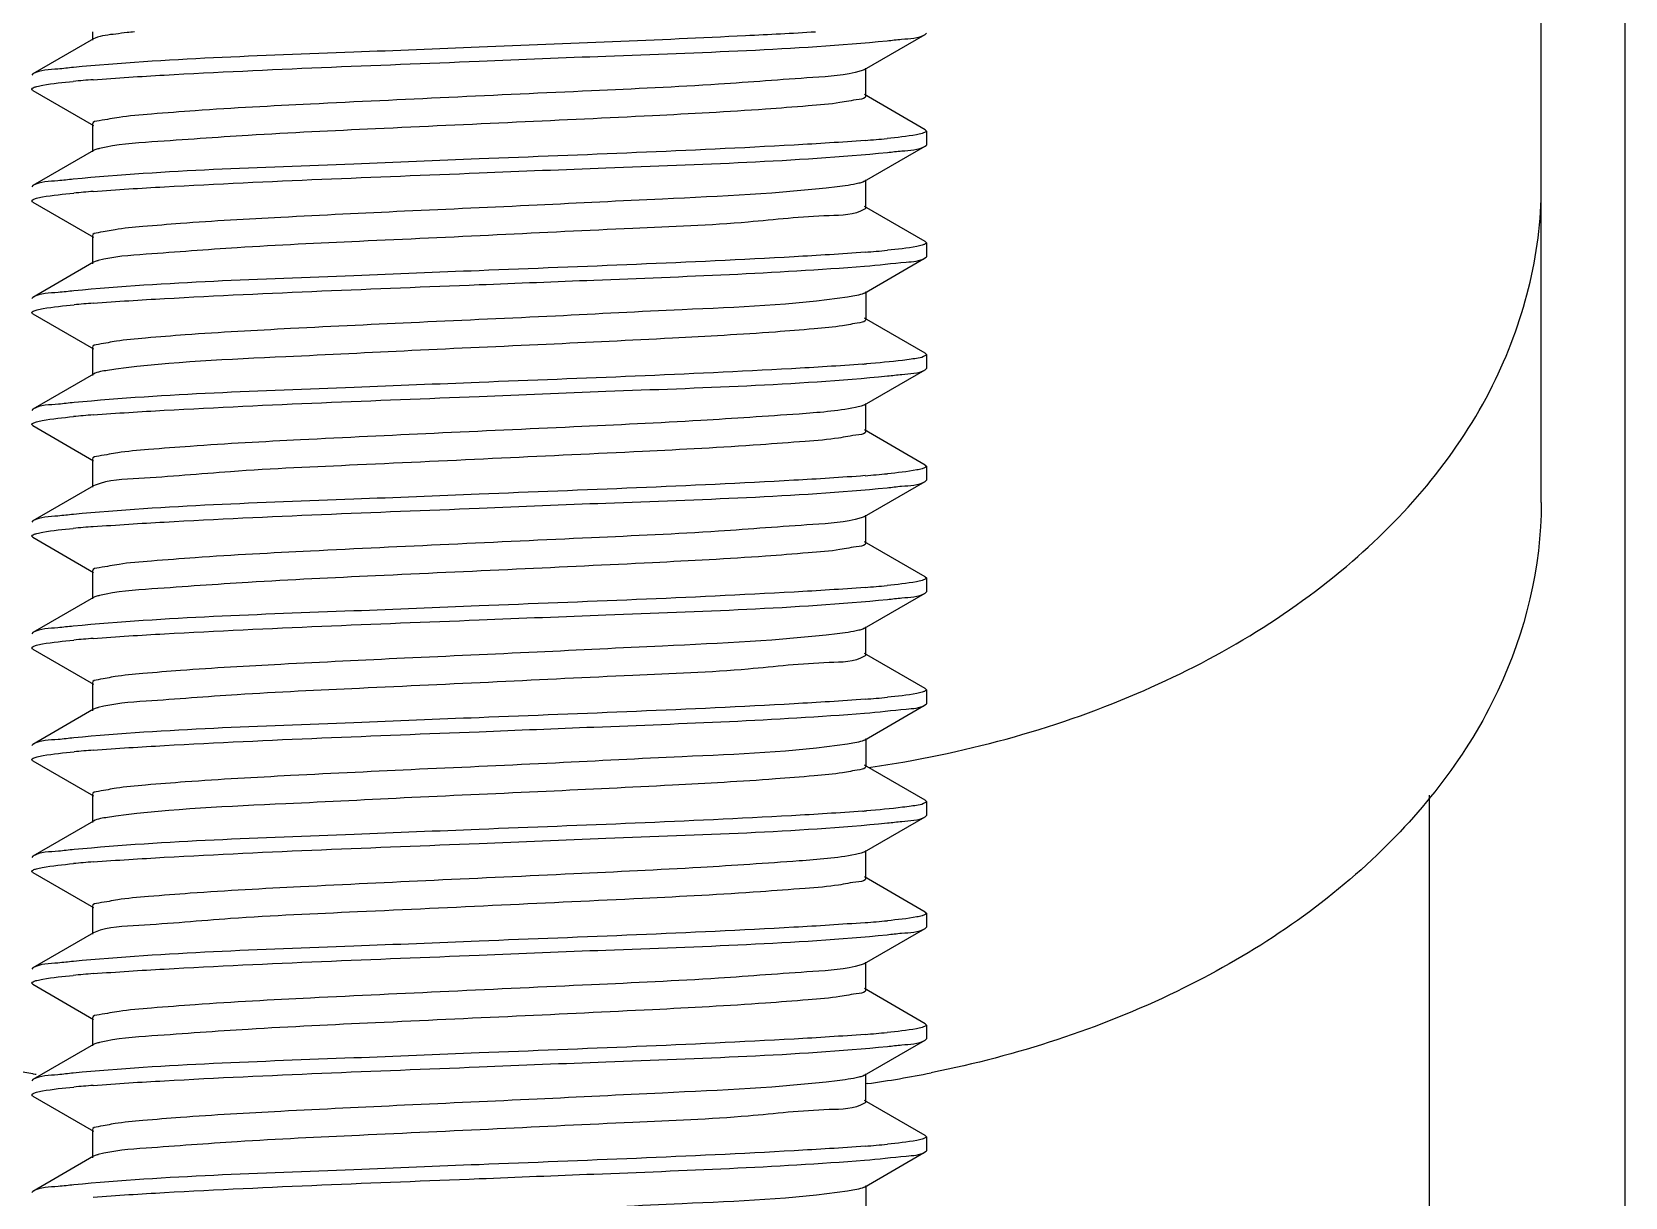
# Model space of a CAD drawing. Extents: x 4995099 to 5303443, y 4627657 to 4889583.
# Drawn here: x 5050734.9 to 5051051.9, y 4777368.8 to 4777600.7 of the extents above; entities that cross this region are included whole.
import ezdxf

# ---------------------------------------------------------------- set-up
doc = ezdxf.new("R2010")
doc.units = 0
doc.header["$LTSCALE"] = 1000
doc.header["$MEASUREMENT"] = 0
doc.layers.get('0').update_dxf_attribs({"color": 4, "linetype": 'CONTINUOUS'})

msp = doc.modelspace()

# ---------------------------------------------------------------- linework, layer by layer
at = {"linetype": 'Continuous'}
for p, q in [((5051035.23, 4777569.94), (5051035.23, 4777998.61)), ((5051051.91, 4773846.12), (5051051.91, 4777613.2)), ((5050746.98, 4777600.73), (5050746.98, 4777599.07)), ((5050900.6, 4777593.22), (5050912.68, 4777600.21)), ((5050912.68, 4777600.21), (5050912.89, 4777600.46)), ((5050747.22, 4777599.35), (5050735.15, 4777592.36)), ((5050747.5, 4777599.48), (5050747.22, 4777599.35)), ((5050735.15, 4777592.36), (5050734.94, 4777592.11)), ((5050900.85, 4777587.94), (5050900.85, 4777593.51)), ((5050735.15, 4777589.09), (5050734.94, 4777589.34)), ((5050735.15, 4777589.09), (5050747.22, 4777582.1)), ((5050912.68, 4777581.24), (5050900.6, 4777588.23)), ((5050746.98, 4777582.38), (5050746.98, 4777576.82)), ((5050912.68, 4777581.24), (5050912.89, 4777580.99)), ((5050900.6, 4777570.98), (5050912.68, 4777577.97)), ((5050912.68, 4777577.97), (5050912.89, 4777578.21)), ((5050912.89, 4777580.99), (5050912.89, 4777578.21)), ((5050747.22, 4777577.1), (5050735.15, 4777570.12)), ((5050735.15, 4777570.12), (5050734.94, 4777569.87)), ((5050900.6, 4777570.98), (5050900.26, 4777570.83)), ((5050900.85, 4777565.7), (5050900.85, 4777571.26)), ((5051035.23, 4777507.03), (5051035.23, 4777569.94)), ((5050735.15, 4777566.85), (5050734.94, 4777567.09)), ((5050735.15, 4777566.85), (5050747.22, 4777559.86)), ((5050912.68, 4777558.99), (5050900.6, 4777565.98)), ((5050746.98, 4777560.14), (5050746.98, 4777554.58)), ((5050912.68, 4777558.99), (5050912.89, 4777558.75)), ((5050900.6, 4777548.74), (5050912.68, 4777555.73)), ((5050912.68, 4777555.73), (5050912.89, 4777555.97)), ((5050912.89, 4777558.75), (5050912.89, 4777555.97)), ((5050747.22, 4777554.86), (5050735.15, 4777547.87)), ((5050735.15, 4777547.87), (5050734.94, 4777547.63)), ((5050900.85, 4777549.02), (5050900.85, 4777543.46)), ((5050735.15, 4777544.6), (5050734.94, 4777544.85)), ((5050735.15, 4777544.6), (5050747.22, 4777537.61)), ((5050912.68, 4777536.75), (5050900.6, 4777543.74)), ((5050746.98, 4777537.9), (5050746.98, 4777532.34)), ((5050912.68, 4777536.75), (5050912.89, 4777536.51)), ((5050912.68, 4777533.48), (5050912.89, 4777533.73)), ((5050912.89, 4777536.51), (5050912.89, 4777533.73)), ((5050747.22, 4777532.62), (5050735.15, 4777525.63)), ((5050900.6, 4777526.49), (5050912.68, 4777533.48)), ((5050735.15, 4777525.63), (5050734.94, 4777525.39)), ((5050900.85, 4777521.21), (5050900.85, 4777526.77)), ((5050735.15, 4777522.36), (5050734.94, 4777522.6)), ((5050735.15, 4777522.36), (5050747.22, 4777515.37)), ((5050912.68, 4777514.51), (5050900.6, 4777521.49)), ((5050746.98, 4777515.65), (5050746.98, 4777510.09)), ((5050912.68, 4777514.51), (5050912.89, 4777514.26)), ((5050912.68, 4777511.24), (5050912.89, 4777511.48)), ((5050912.89, 4777514.26), (5050912.89, 4777511.48)), ((5050747.22, 4777510.37), (5050735.15, 4777503.38)), ((5050747.5, 4777510.5), (5050747.22, 4777510.37)), ((5050900.6, 4777504.25), (5050912.68, 4777511.24)), ((5050735.15, 4777503.38), (5050734.94, 4777503.14)), ((5050900.85, 4777498.97), (5050900.85, 4777504.53)), ((5050735.15, 4777500.12), (5050734.94, 4777500.36)), ((5050735.15, 4777500.12), (5050747.22, 4777493.13)), ((5050912.68, 4777492.26), (5050900.6, 4777499.25)), ((5050746.98, 4777493.41), (5050746.98, 4777487.85)), ((5050912.68, 4777492.26), (5050912.89, 4777492.02)), ((5050912.68, 4777488.99), (5050912.89, 4777489.24)), ((5050912.89, 4777492.02), (5050912.89, 4777489.24)), ((5050747.22, 4777488.13), (5050735.15, 4777481.14)), ((5050900.6, 4777482.01), (5050912.68, 4777488.99)), ((5050735.15, 4777481.14), (5050734.94, 4777480.9)), ((5050900.6, 4777482.01), (5050900.26, 4777481.85)), ((5050900.85, 4777476.73), (5050900.85, 4777482.29)), ((5050735.15, 4777477.87), (5050734.94, 4777478.12)), ((5050735.15, 4777477.87), (5050747.22, 4777470.88)), ((5050912.68, 4777470.02), (5050900.6, 4777477.01)), ((5050746.98, 4777471.17), (5050746.98, 4777465.6)), ((5050912.68, 4777470.02), (5050912.89, 4777469.77)), ((5050912.68, 4777466.75), (5050912.89, 4777466.99)), ((5050912.89, 4777469.77), (5050912.89, 4777466.99)), ((5050747.22, 4777465.89), (5050735.15, 4777458.9)), ((5050900.6, 4777459.76), (5050912.68, 4777466.75)), ((5050735.15, 4777458.9), (5050734.94, 4777458.65)), ((5050900.85, 4777460.04), (5050900.85, 4777454.48)), ((5050735.15, 4777455.63), (5050734.94, 4777455.87)), ((5050735.15, 4777455.63), (5050747.22, 4777448.64)), ((5050912.68, 4777447.77), (5050900.6, 4777454.76)), ((5050901.56, 4777454.33), (5050901.84, 4777454.37)), ((5050746.98, 4777448.92), (5050746.98, 4777443.36)), ((5051012.98, 4774575.07), (5051012.98, 4777448.79)), ((5050912.68, 4777447.77), (5050912.89, 4777447.53)), ((5050912.89, 4777447.53), (5050912.89, 4777444.75)), ((5050747.22, 4777443.64), (5050735.15, 4777436.65)), ((5050900.6, 4777437.52), (5050912.68, 4777444.51)), ((5050912.68, 4777444.51), (5050912.89, 4777444.75)), ((5050735.15, 4777436.65), (5050734.94, 4777436.41)), ((5050900.85, 4777432.24), (5050900.85, 4777437.8)), ((5050735.15, 4777433.39), (5050734.94, 4777433.63)), ((5050735.15, 4777433.39), (5050747.22, 4777426.4)), ((5050912.68, 4777425.53), (5050900.6, 4777432.52)), ((5050746.98, 4777426.68), (5050746.98, 4777421.12)), ((5050912.68, 4777425.53), (5050912.89, 4777425.29)), ((5050912.89, 4777425.29), (5050912.89, 4777422.51)), ((5050747.22, 4777421.4), (5050735.15, 4777414.41)), ((5050747.5, 4777421.53), (5050747.22, 4777421.4)), ((5050900.6, 4777415.27), (5050912.68, 4777422.26)), ((5050912.68, 4777422.26), (5050912.89, 4777422.51)), ((5050735.15, 4777414.41), (5050734.94, 4777414.16)), ((5050900.85, 4777409.99), (5050900.85, 4777415.56)), ((5050735.15, 4777411.14), (5050734.94, 4777411.39)), ((5050735.15, 4777411.14), (5050747.22, 4777404.15)), ((5050912.68, 4777403.29), (5050900.6, 4777410.28)), ((5050746.98, 4777404.43), (5050746.98, 4777398.87)), ((5050912.68, 4777403.29), (5050912.89, 4777403.04)), ((5050912.89, 4777403.04), (5050912.89, 4777400.26)), ((5050747.22, 4777399.15), (5050735.15, 4777392.17)), ((5050900.6, 4777393.03), (5050912.68, 4777400.02)), ((5050912.68, 4777400.02), (5050912.89, 4777400.26)), ((5050735.15, 4777392.17), (5050734.94, 4777391.92)), ((5050735.27, 4777393.27), (5050735.11, 4777393.3)), ((5050735.56, 4777393.21), (5050735.27, 4777393.27)), ((5050735.81, 4777393.16), (5050735.56, 4777393.21)), ((5050900.6, 4777393.03), (5050900.26, 4777392.88)), ((5050900.85, 4777387.75), (5050900.85, 4777393.31)), ((5050901.21, 4777391.37), (5050900.92, 4777391.32)), ((5050914.08, 4777393.57), (5050913.84, 4777393.52)), ((5050735.15, 4777388.9), (5050734.94, 4777389.14)), ((5050735.15, 4777388.9), (5050747.22, 4777381.91)), ((5050912.68, 4777381.04), (5050900.6, 4777388.03)), ((5050746.98, 4777382.19), (5050746.98, 4777376.63)), ((5050912.68, 4777381.04), (5050912.89, 4777380.8)), ((5050912.89, 4777380.8), (5050912.89, 4777378.02)), ((5050747.22, 4777376.91), (5050735.15, 4777369.92)), ((5050900.6, 4777370.79), (5050912.68, 4777377.78)), ((5050912.68, 4777377.78), (5050912.89, 4777378.02)), ((5050735.15, 4777369.92), (5050734.94, 4777369.68)), ((5050900.85, 4777371.07), (5050900.85, 4777365.51))]:
    msp.add_line(p, q, dxfattribs=at)
for centre, radius, start, end in [((5050770.78, 4777448.23), 153.28, 95.7768, 96.3311), ((5050766.62, 4777341.17), 250.8, 94.4561, 95.3622), ((5050882.05, 4777819.12), 240.72, 274.4467, 275.4882), ((5050766.83, 4777316.34), 253.39, 94.457, 95.331), ((5050882.18, 4777795.34), 239.18, 274.444, 275.509), ((5050750.32, 4777546.99), 8.49, 105.0931, 106.1411), ((5050766.95, 4777292.67), 254.82, 94.4581, 95.3147), ((5050873.99, 4777873.8), 340.22, 274.4234, 274.5497), ((5050766.65, 4777274.02), 251.22, 94.457, 95.3557), ((5050882.16, 4777751.14), 239.47, 274.4414, 275.5078), ((5050766.62, 4777252.19), 250.8, 94.4561, 95.3622), ((5050882.05, 4777730.14), 240.72, 274.4467, 275.4882), ((5050766.83, 4777227.37), 253.39, 94.457, 95.331), ((5050882.18, 4777706.36), 239.18, 274.444, 275.509), ((5050750.32, 4777458.02), 8.49, 105.0931, 106.1411), ((5050766.95, 4777203.7), 254.82, 94.4581, 95.3147), ((5050873.99, 4777784.83), 340.22, 274.4234, 274.5497), ((5050766.65, 4777185.04), 251.22, 94.457, 95.3557), ((5050882.16, 4777662.17), 239.47, 274.4414, 275.5078), ((5050766.62, 4777163.22), 250.8, 94.4561, 95.3622), ((5050882.05, 4777641.17), 240.72, 274.4467, 275.4882), ((5050766.83, 4777138.39), 253.39, 94.457, 95.331), ((5050869.46, 4777615.39), 226.26, 278.0661, 281.3111), ((5050882.18, 4777617.39), 239.18, 274.444, 275.509), ((5050750.32, 4777369.04), 8.49, 105.0931, 106.1411)]:
    msp.add_arc(centre, radius, start, end, dxfattribs=at)
for points, knots in [([(5050753.87, 4777600.58), (5050753.12, 4777600.49), (5050750.99, 4777600.21), (5050748.8, 4777599.99), (5050747.5, 4777599.48)], [0, 0, 0, 0, 0.350941, 1, 1, 1, 1]), ([(5050890.83, 4777600.69), (5050886.2, 4777600.41), (5050863.9, 4777599.24), (5050841.59, 4777598.38), (5050823.91, 4777597.68)], [0, 0, 0, 0, 0.207728, 1, 1, 1, 1]), ([(5050905.08, 4777598.96), (5050906.04, 4777599.06), (5050908.55, 4777599.41), (5050911.29, 4777599.41), (5050912.67, 4777600.21)], [0, 0, 0, 0, 0.378132, 1, 1, 1, 1]), ([(5050823.91, 4777597.68), (5050815.6, 4777597.35), (5050788.69, 4777596.2), (5050761.74, 4777595.41), (5050743.2, 4777593.65)], [0, 0, 0, 0, 0.308852, 1, 1, 1, 1]), ([(5050823.91, 4777594.9), (5050832.31, 4777595.23), (5050859.37, 4777596.39), (5050886.48, 4777597.16), (5050905.08, 4777598.96)], [0, 0, 0, 0, 0.310323, 1, 1, 1, 1]), ([(5050747.13, 4777591.21), (5050751.84, 4777591.58), (5050777.42, 4777593.13), (5050803.03, 4777594.06), (5050823.91, 4777594.9)], [0, 0, 0, 0, 0.18453, 1, 1, 1, 1]), ([(5050743.2, 4777593.65), (5050742.17, 4777593.56), (5050739.52, 4777593.18), (5050736.61, 4777593.21), (5050735.15, 4777592.36)], [0, 0, 0, 0, 0.37931, 1, 1, 1, 1]), ([(5050735.94, 4777589.87), (5050736.33, 4777589.97), (5050738.72, 4777590.45), (5050741.15, 4777590.68), (5050743.18, 4777590.87)], [0, 0, 0, 0, 0.163145, 1, 1, 1, 1]), ([(5050899.91, 4777592.95), (5050896.81, 4777592.04), (5050887.23, 4777591.47), (5050869.42, 4777590.04), (5050845.24, 4777588.95), (5050818.16, 4777587.68), (5050791.93, 4777586.45), (5050772.05, 4777585.41), (5050759.59, 4777584.43), (5050752.8, 4777583.9), (5050749.6, 4777583.18), (5050746.98, 4777582.88), (5050746.98, 4777582.38)], [0, 0, 0, 0, 0.063162, 0.185571, 0.350627, 0.535705, 0.715395, 0.865028, 0.921933, 0.964141, 0.990304, 1, 1, 1, 1]), ([(5050900.6, 4777593.22), (5050900.51, 4777593.17), (5050900.28, 4777593.07), (5050900.04, 4777592.99), (5050899.91, 4777592.95)], [0, 0, 0, 0, 0.429478, 1, 1, 1, 1]), ([(5050734.94, 4777589.34), (5050734.94, 4777589.46), (5050735.35, 4777589.71), (5050735.69, 4777589.8), (5050735.94, 4777589.87)], [0, 0, 0, 0, 0.315061, 1, 1, 1, 1]), ([(5050900.84, 4777587.94), (5050900.84, 4777587.46), (5050898.29, 4777587.15), (5050895.17, 4777586.45), (5050888.54, 4777585.92), (5050876.35, 4777584.96), (5050856.85, 4777583.93), (5050831.04, 4777582.71), (5050804.2, 4777581.47), (5050780, 4777580.34), (5050761.75, 4777579.01), (5050751.82, 4777578.32), (5050748.42, 4777577.51)], [0, 0, 0, 0, 0.00951, 0.035123, 0.076469, 0.132247, 0.279239, 0.456494, 0.640275, 0.805971, 0.931424, 1, 1, 1, 1]), ([(5050900.72, 4777579.12), (5050896, 4777578.75), (5050870.42, 4777577.2), (5050844.8, 4777576.26), (5050823.91, 4777575.43)], [0, 0, 0, 0, 0.184455, 1, 1, 1, 1]), ([(5050912.03, 4777580.5), (5050911.67, 4777580.4), (5050909.38, 4777579.92), (5050907.04, 4777579.69), (5050905.08, 4777579.5)], [0, 0, 0, 0, 0.159397, 1, 1, 1, 1]), ([(5050905.14, 4777576.73), (5050906.1, 4777576.82), (5050908.59, 4777577.17), (5050911.3, 4777577.17), (5050912.67, 4777577.97)], [0, 0, 0, 0, 0.377931, 1, 1, 1, 1]), ([(5050912.88, 4777580.99), (5050912.88, 4777580.88), (5050912.55, 4777580.65), (5050912.25, 4777580.57), (5050912.03, 4777580.5)], [0, 0, 0, 0, 0.322005, 1, 1, 1, 1]), ([(5050823.91, 4777575.43), (5050815.59, 4777575.1), (5050788.68, 4777573.95), (5050761.72, 4777573.16), (5050743.18, 4777571.41)], [0, 0, 0, 0, 0.308927, 1, 1, 1, 1]), ([(5050748.42, 4777577.51), (5050748.17, 4777577.45), (5050747.77, 4777577.34), (5050747.37, 4777577.19), (5050747.22, 4777577.1)], [0, 0, 0, 0, 0.59312, 1, 1, 1, 1]), ([(5050823.91, 4777572.65), (5050832.33, 4777572.99), (5050859.41, 4777574.15), (5050886.54, 4777574.91), (5050905.14, 4777576.73)], [0, 0, 0, 0, 0.310595, 1, 1, 1, 1]), ([(5050747.14, 4777568.97), (5050751.85, 4777569.34), (5050777.43, 4777570.89), (5050803.04, 4777571.82), (5050823.91, 4777572.65)], [0, 0, 0, 0, 0.184554, 1, 1, 1, 1]), ([(5050743.18, 4777571.41), (5050742.15, 4777571.31), (5050739.5, 4777570.94), (5050736.6, 4777570.96), (5050735.15, 4777570.12)], [0, 0, 0, 0, 0.379296, 1, 1, 1, 1]), ([(5050735.86, 4777567.6), (5050736.24, 4777567.71), (5050738.7, 4777568.21), (5050741.2, 4777568.44), (5050743.29, 4777568.64)], [0, 0, 0, 0, 0.159617, 1, 1, 1, 1]), ([(5050895.13, 4777569.89), (5050883.62, 4777568.49), (5050863.67, 4777567.65), (5050834.99, 4777566.18), (5050809.65, 4777565.06), (5050786.06, 4777563.9), (5050768.56, 4777562.93), (5050757.76, 4777562.04), (5050751.95, 4777561.52), (5050749.18, 4777560.9), (5050746.98, 4777560.57), (5050746.98, 4777560.14)], [0, 0, 0, 0, 0.234088, 0.402448, 0.579889, 0.745639, 0.880314, 0.930897, 0.968237, 0.991317, 1, 1, 1, 1]), ([(5050900.26, 4777570.83), (5050900.01, 4777570.73), (5050898.32, 4777570.28), (5050896.59, 4777570.07), (5050895.13, 4777569.89)], [0, 0, 0, 0, 0.158312, 1, 1, 1, 1]), ([(5050901.84, 4777454.37), (5050919.95, 4777456.99), (5050954.27, 4777466.18), (5050997.92, 4777492.02), (5051027.78, 4777527.53), (5051035.23, 4777556.36), (5051035.23, 4777569.94)], [0, 0, 0, 0, 0.287799, 0.551701, 0.78635, 1, 1, 1, 1]), ([(5050734.94, 4777567.09), (5050734.94, 4777567.2), (5050735.31, 4777567.45), (5050735.62, 4777567.53), (5050735.86, 4777567.6)], [0, 0, 0, 0, 0.317967, 1, 1, 1, 1]), ([(5050900.61, 4777565.43), (5050898.56, 4777564.2), (5050890.32, 4777564.26), (5050875.31, 4777562.4), (5050853.11, 4777561.59), (5050827.38, 4777560.27), (5050801.13, 4777559.08), (5050777.81, 4777557.98), (5050760.52, 4777556.65), (5050751.2, 4777556.02), (5050748.11, 4777555.19)], [0, 0, 0, 0, 0.046973, 0.152409, 0.303029, 0.479455, 0.658932, 0.818305, 0.937036, 1, 1, 1, 1]), ([(5050900.85, 4777565.7), (5050900.85, 4777565.65), (5050900.78, 4777565.53), (5050900.68, 4777565.46), (5050900.61, 4777565.43)], [0, 0, 0, 0, 0.402304, 1, 1, 1, 1]), ([(5050900.72, 4777556.88), (5050896, 4777556.5), (5050870.42, 4777554.96), (5050844.8, 4777554.02), (5050823.91, 4777553.19)], [0, 0, 0, 0, 0.184436, 1, 1, 1, 1]), ([(5050900.6, 4777554.09), (5050903.37, 4777554.3), (5050907.31, 4777554.85), (5050911.56, 4777555.08), (5050912.67, 4777555.73)], [0, 0, 0, 0, 0.683734, 1, 1, 1, 1]), ([(5050912.09, 4777558.27), (5050911.73, 4777558.17), (5050909.44, 4777557.68), (5050907.11, 4777557.45), (5050905.14, 4777557.26)], [0, 0, 0, 0, 0.157623, 1, 1, 1, 1]), ([(5050912.88, 4777558.75), (5050912.88, 4777558.65), (5050912.57, 4777558.42), (5050912.29, 4777558.34), (5050912.09, 4777558.27)], [0, 0, 0, 0, 0.324871, 1, 1, 1, 1]), ([(5050823.91, 4777553.19), (5050815.61, 4777552.86), (5050788.74, 4777551.71), (5050761.81, 4777550.92), (5050743.29, 4777549.17)], [0, 0, 0, 0, 0.308576, 1, 1, 1, 1]), ([(5050747.96, 4777555.14), (5050747.81, 4777555.1), (5050747.56, 4777555.02), (5050747.32, 4777554.92), (5050747.22, 4777554.86)], [0, 0, 0, 0, 0.572041, 1, 1, 1, 1]), ([(5050823.91, 4777550.41), (5050831.53, 4777550.71), (5050857.1, 4777551.77), (5050882.68, 4777552.68), (5050900.6, 4777554.09)], [0, 0, 0, 0, 0.297863, 1, 1, 1, 1]), ([(5050747.14, 4777546.72), (5050751.86, 4777547.09), (5050777.43, 4777548.64), (5050803.04, 4777549.58), (5050823.91, 4777550.41)], [0, 0, 0, 0, 0.184575, 1, 1, 1, 1]), ([(5050743.29, 4777549.17), (5050742.25, 4777549.08), (5050739.56, 4777548.7), (5050736.62, 4777548.73), (5050735.15, 4777547.87)], [0, 0, 0, 0, 0.37952, 1, 1, 1, 1]), ([(5050735.97, 4777545.39), (5050736.36, 4777545.49), (5050738.8, 4777545.97), (5050741.28, 4777546.21), (5050743.35, 4777546.4)], [0, 0, 0, 0, 0.163234, 1, 1, 1, 1]), ([(5050897.17, 4777547.92), (5050886.31, 4777546.28), (5050866.86, 4777545.63), (5050838.49, 4777544.08), (5050812.5, 4777542.95), (5050788, 4777541.76), (5050769.71, 4777540.77), (5050758.36, 4777539.85), (5050752.23, 4777539.33), (5050749.32, 4777538.67), (5050746.97, 4777538.35), (5050746.98, 4777537.9)], [0, 0, 0, 0, 0.218787, 0.386207, 0.566108, 0.736243, 0.875583, 0.928118, 0.966979, 0.991, 1, 1, 1, 1]), ([(5050900.6, 4777548.74), (5050900.45, 4777548.65), (5050899.34, 4777548.24), (5050898.16, 4777548.07), (5050897.17, 4777547.92)], [0, 0, 0, 0, 0.147905, 1, 1, 1, 1]), ([(5050734.94, 4777544.85), (5050734.94, 4777544.97), (5050735.36, 4777545.23), (5050735.7, 4777545.32), (5050735.97, 4777545.39)], [0, 0, 0, 0, 0.313847, 1, 1, 1, 1]), ([(5050900.85, 4777543.46), (5050900.85, 4777543.02), (5050898.57, 4777542.69), (5050895.73, 4777542.05), (5050889.77, 4777541.53), (5050878.69, 4777540.63), (5050860.8, 4777539.65), (5050836.75, 4777538.47), (5050811.08, 4777537.34), (5050782.54, 4777535.84), (5050762.82, 4777535.08), (5050751.62, 4777533.57)], [0, 0, 0, 0, 0.00884, 0.032379, 0.070466, 0.122006, 0.258971, 0.426878, 0.605536, 0.773444, 1, 1, 1, 1]), ([(5050751.62, 4777533.57), (5050751.08, 4777533.5), (5050749.61, 4777533.25), (5050748.05, 4777533.1), (5050747.22, 4777532.62)], [0, 0, 0, 0, 0.360643, 1, 1, 1, 1]), ([(5050900.23, 4777534.59), (5050895.5, 4777534.23), (5050870.08, 4777532.7), (5050844.63, 4777531.77), (5050823.91, 4777530.95)], [0, 0, 0, 0, 0.18595, 1, 1, 1, 1]), ([(5050909.86, 4777535.58), (5050909.3, 4777535.49), (5050906.35, 4777535.1), (5050903.38, 4777534.84), (5050900.97, 4777534.65)], [0, 0, 0, 0, 0.190828, 1, 1, 1, 1]), ([(5050912.89, 4777536.51), (5050912.89, 4777536.41), (5050911.86, 4777535.66), (5050910.82, 4777535.73), (5050909.86, 4777535.58)], [0, 0, 0, 0, 0.093121, 1, 1, 1, 1]), ([(5050823.91, 4777530.95), (5050815.63, 4777530.62), (5050788.77, 4777529.47), (5050761.86, 4777528.67), (5050743.35, 4777526.94)], [0, 0, 0, 0, 0.308379, 1, 1, 1, 1]), ([(5050823.91, 4777528.16), (5050832.32, 4777528.5), (5050859.41, 4777529.66), (5050886.54, 4777530.42), (5050905.14, 4777532.24)], [0, 0, 0, 0, 0.310578, 1, 1, 1, 1]), ([(5050905.14, 4777532.24), (5050906.1, 4777532.33), (5050908.59, 4777532.69), (5050911.3, 4777532.69), (5050912.67, 4777533.48)], [0, 0, 0, 0, 0.377935, 1, 1, 1, 1]), ([(5050747.13, 4777524.48), (5050751.84, 4777524.85), (5050777.42, 4777526.4), (5050803.03, 4777527.33), (5050823.91, 4777528.16)], [0, 0, 0, 0, 0.184524, 1, 1, 1, 1]), ([(5050743.35, 4777526.94), (5050742.3, 4777526.84), (5050739.6, 4777526.46), (5050736.63, 4777526.49), (5050735.15, 4777525.63)], [0, 0, 0, 0, 0.379704, 1, 1, 1, 1]), ([(5050735.84, 4777523.11), (5050736.22, 4777523.21), (5050738.65, 4777523.71), (5050741.12, 4777523.95), (5050743.2, 4777524.14)], [0, 0, 0, 0, 0.159226, 1, 1, 1, 1]), ([(5050898.77, 4777525.95), (5050895.09, 4777525.21), (5050884.8, 4777524.45), (5050866.13, 4777523.19), (5050841.92, 4777522.04), (5050815.35, 4777520.83), (5050789.97, 4777519.62), (5050770.88, 4777518.6), (5050758.97, 4777517.65), (5050752.51, 4777517.13), (5050749.46, 4777516.44), (5050746.98, 4777516.13), (5050746.98, 4777515.65)], [0, 0, 0, 0, 0.074051, 0.202548, 0.368862, 0.551322, 0.726125, 0.870472, 0.925123, 0.96561, 0.990669, 1, 1, 1, 1]), ([(5050900.6, 4777526.49), (5050900.39, 4777526.37), (5050899.77, 4777526.17), (5050899.15, 4777526.03), (5050898.77, 4777525.95)], [0, 0, 0, 0, 0.388593, 1, 1, 1, 1]), ([(5050734.94, 4777522.6), (5050734.94, 4777522.71), (5050735.3, 4777522.96), (5050735.6, 4777523.04), (5050735.84, 4777523.11)], [0, 0, 0, 0, 0.318631, 1, 1, 1, 1]), ([(5050900.85, 4777521.21), (5050900.84, 4777520.7), (5050898.15, 4777520.41), (5050894.87, 4777519.67), (5050887.91, 4777519.14), (5050875.15, 4777518.15), (5050854.85, 4777517.1), (5050828.18, 4777515.86), (5050800.87, 4777514.54), (5050776.71, 4777513.53), (5050759.48, 4777511.89), (5050750.22, 4777511.58), (5050747.5, 4777510.5)], [0, 0, 0, 0, 0.009911, 0.036684, 0.079861, 0.138026, 0.290611, 0.473012, 0.659513, 0.823824, 0.942824, 1, 1, 1, 1]), ([(5050900.7, 4777512.39), (5050895.99, 4777512.02), (5050870.41, 4777510.47), (5050844.79, 4777509.53), (5050823.91, 4777508.7)], [0, 0, 0, 0, 0.184477, 1, 1, 1, 1]), ([(5050912.05, 4777513.78), (5050911.69, 4777513.67), (5050909.41, 4777513.19), (5050907.09, 4777512.96), (5050905.14, 4777512.77)], [0, 0, 0, 0, 0.159145, 1, 1, 1, 1]), ([(5050912.88, 4777514.26), (5050912.88, 4777514.16), (5050912.55, 4777513.92), (5050912.26, 4777513.84), (5050912.05, 4777513.78)], [0, 0, 0, 0, 0.322656, 1, 1, 1, 1]), ([(5050823.91, 4777508.7), (5050815.6, 4777508.37), (5050788.69, 4777507.22), (5050761.74, 4777506.43), (5050743.2, 4777504.68)], [0, 0, 0, 0, 0.308852, 1, 1, 1, 1]), ([(5050823.91, 4777505.92), (5050832.31, 4777506.26), (5050859.37, 4777507.42), (5050886.48, 4777508.18), (5050905.08, 4777509.99)], [0, 0, 0, 0, 0.310323, 1, 1, 1, 1]), ([(5050905.08, 4777509.99), (5050906.04, 4777510.08), (5050908.55, 4777510.44), (5050911.29, 4777510.44), (5050912.67, 4777511.24)], [0, 0, 0, 0, 0.378132, 1, 1, 1, 1]), ([(5050735.11, 4777393.3), (5050718.21, 4777396.59), (5050686.4, 4777406.64), (5050646.32, 4777432.51), (5050619.26, 4777466.85), (5050612.6, 4777494.12), (5050612.6, 4777507.03)], [0, 0, 0, 0, 0.287138, 0.549903, 0.784677, 1, 1, 1, 1]), ([(5050747.13, 4777502.24), (5050751.84, 4777502.61), (5050777.42, 4777504.15), (5050803.03, 4777505.09), (5050823.91, 4777505.92)], [0, 0, 0, 0, 0.18453, 1, 1, 1, 1]), ([(5051035.23, 4777507.03), (5051035.23, 4777494.2), (5051028.66, 4777467.13), (5051001.94, 4777432.95), (5050962.31, 4777407.09), (5050930.82, 4777396.94), (5050914.08, 4777393.57)], [0, 0, 0, 0, 0.215545, 0.450344, 0.712967, 1, 1, 1, 1]), ([(5050743.2, 4777504.68), (5050742.17, 4777504.58), (5050739.52, 4777504.21), (5050736.61, 4777504.23), (5050735.15, 4777503.38)], [0, 0, 0, 0, 0.37931, 1, 1, 1, 1]), ([(5050735.94, 4777500.89), (5050736.33, 4777500.99), (5050738.72, 4777501.47), (5050741.15, 4777501.7), (5050743.18, 4777501.9)], [0, 0, 0, 0, 0.163145, 1, 1, 1, 1]), ([(5050899.91, 4777503.98), (5050896.81, 4777503.06), (5050887.23, 4777502.5), (5050869.42, 4777501.07), (5050845.24, 4777499.97), (5050818.16, 4777498.71), (5050791.93, 4777497.47), (5050772.05, 4777496.43), (5050759.59, 4777495.46), (5050752.8, 4777494.93), (5050749.6, 4777494.2), (5050746.98, 4777493.9), (5050746.98, 4777493.41)], [0, 0, 0, 0, 0.063162, 0.185571, 0.350627, 0.535705, 0.715395, 0.865028, 0.921933, 0.964141, 0.990304, 1, 1, 1, 1]), ([(5050900.6, 4777504.25), (5050900.51, 4777504.2), (5050900.28, 4777504.09), (5050900.04, 4777504.02), (5050899.91, 4777503.98)], [0, 0, 0, 0, 0.429478, 1, 1, 1, 1]), ([(5050734.94, 4777500.36), (5050734.94, 4777500.48), (5050735.35, 4777500.74), (5050735.69, 4777500.82), (5050735.94, 4777500.89)], [0, 0, 0, 0, 0.315061, 1, 1, 1, 1]), ([(5050900.84, 4777498.97), (5050900.84, 4777498.48), (5050898.29, 4777498.18), (5050895.17, 4777497.47), (5050888.54, 4777496.95), (5050876.35, 4777495.98), (5050856.85, 4777494.96), (5050831.04, 4777493.73), (5050804.2, 4777492.49), (5050780, 4777491.36), (5050761.75, 4777490.04), (5050751.82, 4777489.35), (5050748.42, 4777488.53)], [0, 0, 0, 0, 0.00951, 0.035123, 0.076469, 0.132247, 0.279239, 0.456494, 0.640275, 0.805971, 0.931424, 1, 1, 1, 1]), ([(5050900.72, 4777490.15), (5050896, 4777489.77), (5050870.42, 4777488.23), (5050844.8, 4777487.29), (5050823.91, 4777486.46)], [0, 0, 0, 0, 0.184455, 1, 1, 1, 1]), ([(5050912.03, 4777491.53), (5050911.67, 4777491.42), (5050909.38, 4777490.94), (5050907.04, 4777490.71), (5050905.08, 4777490.52)], [0, 0, 0, 0, 0.159397, 1, 1, 1, 1]), ([(5050912.88, 4777492.02), (5050912.88, 4777491.91), (5050912.55, 4777491.67), (5050912.25, 4777491.59), (5050912.03, 4777491.53)], [0, 0, 0, 0, 0.322005, 1, 1, 1, 1]), ([(5050823.91, 4777486.46), (5050815.59, 4777486.13), (5050788.68, 4777484.98), (5050761.72, 4777484.19), (5050743.18, 4777482.43)], [0, 0, 0, 0, 0.308927, 1, 1, 1, 1]), ([(5050748.42, 4777488.53), (5050748.17, 4777488.48), (5050747.77, 4777488.37), (5050747.37, 4777488.22), (5050747.22, 4777488.13)], [0, 0, 0, 0, 0.59312, 1, 1, 1, 1]), ([(5050823.91, 4777483.68), (5050832.33, 4777484.01), (5050859.41, 4777485.17), (5050886.54, 4777485.94), (5050905.14, 4777487.75)], [0, 0, 0, 0, 0.310595, 1, 1, 1, 1]), ([(5050905.14, 4777487.75), (5050906.1, 4777487.84), (5050908.59, 4777488.2), (5050911.3, 4777488.2), (5050912.67, 4777488.99)], [0, 0, 0, 0, 0.377931, 1, 1, 1, 1]), ([(5050747.14, 4777479.99), (5050751.85, 4777480.36), (5050777.43, 4777481.91), (5050803.04, 4777482.85), (5050823.91, 4777483.68)], [0, 0, 0, 0, 0.184554, 1, 1, 1, 1]), ([(5050743.18, 4777482.43), (5050742.15, 4777482.34), (5050739.5, 4777481.96), (5050736.6, 4777481.99), (5050735.15, 4777481.14)], [0, 0, 0, 0, 0.379296, 1, 1, 1, 1]), ([(5050735.86, 4777478.63), (5050736.24, 4777478.73), (5050738.7, 4777479.23), (5050741.2, 4777479.47), (5050743.29, 4777479.66)], [0, 0, 0, 0, 0.159617, 1, 1, 1, 1]), ([(5050895.13, 4777480.91), (5050883.62, 4777479.51), (5050863.67, 4777478.67), (5050834.99, 4777477.21), (5050809.65, 4777476.09), (5050786.06, 4777474.93), (5050768.56, 4777473.96), (5050757.76, 4777473.06), (5050751.95, 4777472.55), (5050749.18, 4777471.93), (5050746.98, 4777471.6), (5050746.98, 4777471.17)], [0, 0, 0, 0, 0.234088, 0.402448, 0.579889, 0.745639, 0.880314, 0.930897, 0.968237, 0.991317, 1, 1, 1, 1]), ([(5050900.26, 4777481.85), (5050900.01, 4777481.75), (5050898.32, 4777481.3), (5050896.59, 4777481.09), (5050895.13, 4777480.91)], [0, 0, 0, 0, 0.158312, 1, 1, 1, 1]), ([(5050734.94, 4777478.12), (5050734.94, 4777478.23), (5050735.31, 4777478.48), (5050735.62, 4777478.56), (5050735.86, 4777478.63)], [0, 0, 0, 0, 0.317967, 1, 1, 1, 1]), ([(5050900.85, 4777476.73), (5050900.85, 4777476.68), (5050900.78, 4777476.56), (5050900.68, 4777476.49), (5050900.61, 4777476.45)], [0, 0, 0, 0, 0.402304, 1, 1, 1, 1]), ([(5050900.61, 4777476.45), (5050898.56, 4777475.23), (5050890.32, 4777475.29), (5050875.31, 4777473.43), (5050853.11, 4777472.61), (5050827.38, 4777471.3), (5050801.13, 4777470.11), (5050777.81, 4777469.01), (5050760.52, 4777467.67), (5050751.2, 4777467.05), (5050748.11, 4777466.21)], [0, 0, 0, 0, 0.046973, 0.152409, 0.303029, 0.479455, 0.658932, 0.818305, 0.937036, 1, 1, 1, 1]), ([(5050900.72, 4777467.9), (5050896, 4777467.53), (5050870.42, 4777465.98), (5050844.8, 4777465.04), (5050823.91, 4777464.21)], [0, 0, 0, 0, 0.184436, 1, 1, 1, 1]), ([(5050912.09, 4777469.3), (5050911.73, 4777469.19), (5050909.44, 4777468.7), (5050907.11, 4777468.48), (5050905.14, 4777468.29)], [0, 0, 0, 0, 0.157623, 1, 1, 1, 1]), ([(5050912.88, 4777469.77), (5050912.88, 4777469.67), (5050912.57, 4777469.44), (5050912.29, 4777469.36), (5050912.09, 4777469.3)], [0, 0, 0, 0, 0.324871, 1, 1, 1, 1]), ([(5050823.91, 4777464.21), (5050815.61, 4777463.88), (5050788.74, 4777462.74), (5050761.81, 4777461.94), (5050743.29, 4777460.2)], [0, 0, 0, 0, 0.308576, 1, 1, 1, 1]), ([(5050747.96, 4777466.17), (5050747.81, 4777466.13), (5050747.56, 4777466.05), (5050747.32, 4777465.94), (5050747.22, 4777465.89)], [0, 0, 0, 0, 0.572041, 1, 1, 1, 1]), ([(5050823.91, 4777461.43), (5050831.53, 4777461.74), (5050857.1, 4777462.79), (5050882.68, 4777463.71), (5050900.6, 4777465.11)], [0, 0, 0, 0, 0.297863, 1, 1, 1, 1]), ([(5050900.6, 4777465.11), (5050903.37, 4777465.33), (5050907.31, 4777465.88), (5050911.56, 4777466.11), (5050912.67, 4777466.75)], [0, 0, 0, 0, 0.683734, 1, 1, 1, 1]), ([(5050747.14, 4777457.75), (5050751.86, 4777458.12), (5050777.43, 4777459.67), (5050803.04, 4777460.6), (5050823.91, 4777461.43)], [0, 0, 0, 0, 0.184575, 1, 1, 1, 1]), ([(5050743.29, 4777460.2), (5050742.25, 4777460.1), (5050739.56, 4777459.72), (5050736.62, 4777459.75), (5050735.15, 4777458.9)], [0, 0, 0, 0, 0.37952, 1, 1, 1, 1]), ([(5050897.17, 4777458.94), (5050886.31, 4777457.31), (5050866.86, 4777456.66), (5050838.49, 4777455.11), (5050812.5, 4777453.98), (5050788, 4777452.78), (5050769.71, 4777451.79), (5050758.36, 4777450.87), (5050752.23, 4777450.35), (5050749.32, 4777449.7), (5050746.97, 4777449.37), (5050746.98, 4777448.92)], [0, 0, 0, 0, 0.218787, 0.386207, 0.566108, 0.736243, 0.875583, 0.928118, 0.966979, 0.991, 1, 1, 1, 1]), ([(5050900.6, 4777459.76), (5050900.45, 4777459.67), (5050899.34, 4777459.26), (5050898.16, 4777459.09), (5050897.17, 4777458.94)], [0, 0, 0, 0, 0.147905, 1, 1, 1, 1]), ([(5050734.94, 4777455.87), (5050734.94, 4777456), (5050735.36, 4777456.26), (5050735.7, 4777456.34), (5050735.97, 4777456.41)], [0, 0, 0, 0, 0.313847, 1, 1, 1, 1]), ([(5050735.97, 4777456.41), (5050736.36, 4777456.51), (5050738.8, 4777456.99), (5050741.28, 4777457.23), (5050743.35, 4777457.42)], [0, 0, 0, 0, 0.163234, 1, 1, 1, 1]), ([(5050900.85, 4777454.48), (5050900.85, 4777454.04), (5050898.57, 4777453.71), (5050895.73, 4777453.07), (5050889.77, 4777452.56), (5050878.69, 4777451.65), (5050860.8, 4777450.67), (5050836.75, 4777449.49), (5050811.08, 4777448.37), (5050782.54, 4777446.86), (5050762.82, 4777446.1), (5050751.62, 4777444.6)], [0, 0, 0, 0, 0.00884, 0.032379, 0.070466, 0.122006, 0.258971, 0.426878, 0.605536, 0.773444, 1, 1, 1, 1]), ([(5050900.23, 4777445.62), (5050895.5, 4777445.25), (5050870.08, 4777443.73), (5050844.63, 4777442.79), (5050823.91, 4777441.97)], [0, 0, 0, 0, 0.18595, 1, 1, 1, 1]), ([(5050909.86, 4777446.61), (5050909.3, 4777446.52), (5050906.35, 4777446.12), (5050903.38, 4777445.87), (5050900.97, 4777445.68)], [0, 0, 0, 0, 0.190828, 1, 1, 1, 1]), ([(5050912.89, 4777447.53), (5050912.89, 4777447.43), (5050911.86, 4777446.69), (5050910.82, 4777446.75), (5050909.86, 4777446.61)], [0, 0, 0, 0, 0.093121, 1, 1, 1, 1]), ([(5050823.91, 4777441.97), (5050815.63, 4777441.64), (5050788.77, 4777440.5), (5050761.86, 4777439.7), (5050743.35, 4777437.96)], [0, 0, 0, 0, 0.308379, 1, 1, 1, 1]), ([(5050751.62, 4777444.6), (5050751.08, 4777444.52), (5050749.61, 4777444.28), (5050748.05, 4777444.12), (5050747.22, 4777443.64)], [0, 0, 0, 0, 0.360643, 1, 1, 1, 1]), ([(5050823.91, 4777439.19), (5050832.32, 4777439.52), (5050859.41, 4777440.69), (5050886.54, 4777441.45), (5050905.14, 4777443.26)], [0, 0, 0, 0, 0.310578, 1, 1, 1, 1]), ([(5050905.14, 4777443.26), (5050906.1, 4777443.36), (5050908.59, 4777443.71), (5050911.3, 4777443.71), (5050912.67, 4777444.51)], [0, 0, 0, 0, 0.377935, 1, 1, 1, 1]), ([(5050747.13, 4777435.5), (5050751.84, 4777435.87), (5050777.42, 4777437.42), (5050803.03, 4777438.36), (5050823.91, 4777439.19)], [0, 0, 0, 0, 0.184524, 1, 1, 1, 1]), ([(5050743.35, 4777437.96), (5050742.3, 4777437.86), (5050739.6, 4777437.48), (5050736.63, 4777437.52), (5050735.15, 4777436.65)], [0, 0, 0, 0, 0.379704, 1, 1, 1, 1]), ([(5050898.77, 4777436.98), (5050895.09, 4777436.24), (5050884.8, 4777435.47), (5050866.13, 4777434.22), (5050841.92, 4777433.07), (5050815.35, 4777431.85), (5050789.97, 4777430.64), (5050770.88, 4777429.63), (5050758.97, 4777428.68), (5050752.51, 4777428.15), (5050749.46, 4777427.46), (5050746.98, 4777427.15), (5050746.98, 4777426.68)], [0, 0, 0, 0, 0.074051, 0.202548, 0.368862, 0.551322, 0.726125, 0.870472, 0.925123, 0.96561, 0.990669, 1, 1, 1, 1]), ([(5050900.6, 4777437.52), (5050900.39, 4777437.39), (5050899.77, 4777437.19), (5050899.15, 4777437.05), (5050898.77, 4777436.98)], [0, 0, 0, 0, 0.388593, 1, 1, 1, 1]), ([(5050734.94, 4777433.63), (5050734.94, 4777433.74), (5050735.3, 4777433.99), (5050735.6, 4777434.07), (5050735.84, 4777434.13)], [0, 0, 0, 0, 0.318631, 1, 1, 1, 1]), ([(5050735.84, 4777434.13), (5050736.22, 4777434.24), (5050738.65, 4777434.74), (5050741.12, 4777434.97), (5050743.2, 4777435.17)], [0, 0, 0, 0, 0.159226, 1, 1, 1, 1]), ([(5050900.85, 4777432.24), (5050900.84, 4777431.73), (5050898.15, 4777431.44), (5050894.87, 4777430.69), (5050887.91, 4777430.16), (5050875.15, 4777429.17), (5050854.85, 4777428.12), (5050828.18, 4777426.88), (5050800.87, 4777425.57), (5050776.71, 4777424.56), (5050759.48, 4777422.92), (5050750.22, 4777422.61), (5050747.5, 4777421.53)], [0, 0, 0, 0, 0.009911, 0.036684, 0.079861, 0.138026, 0.290611, 0.473012, 0.659513, 0.823824, 0.942824, 1, 1, 1, 1]), ([(5050900.7, 4777423.41), (5050895.99, 4777423.04), (5050870.41, 4777421.49), (5050844.79, 4777420.56), (5050823.91, 4777419.73)], [0, 0, 0, 0, 0.184477, 1, 1, 1, 1]), ([(5050912.05, 4777424.8), (5050911.69, 4777424.7), (5050909.41, 4777424.21), (5050907.09, 4777423.99), (5050905.14, 4777423.8)], [0, 0, 0, 0, 0.159145, 1, 1, 1, 1]), ([(5050912.88, 4777425.29), (5050912.88, 4777425.18), (5050912.55, 4777424.94), (5050912.26, 4777424.86), (5050912.05, 4777424.8)], [0, 0, 0, 0, 0.322656, 1, 1, 1, 1]), ([(5050823.91, 4777419.73), (5050815.6, 4777419.4), (5050788.69, 4777418.25), (5050761.74, 4777417.46), (5050743.2, 4777415.7)], [0, 0, 0, 0, 0.308852, 1, 1, 1, 1]), ([(5050823.91, 4777416.95), (5050832.31, 4777417.28), (5050859.37, 4777418.44), (5050886.48, 4777419.21), (5050905.08, 4777421.01)], [0, 0, 0, 0, 0.310323, 1, 1, 1, 1]), ([(5050905.08, 4777421.01), (5050906.04, 4777421.11), (5050908.55, 4777421.46), (5050911.29, 4777421.46), (5050912.67, 4777422.26)], [0, 0, 0, 0, 0.378132, 1, 1, 1, 1]), ([(5050747.13, 4777413.26), (5050751.84, 4777413.63), (5050777.42, 4777415.18), (5050803.03, 4777416.12), (5050823.91, 4777416.95)], [0, 0, 0, 0, 0.18453, 1, 1, 1, 1]), ([(5050743.2, 4777415.7), (5050742.17, 4777415.61), (5050739.52, 4777415.23), (5050736.61, 4777415.26), (5050735.15, 4777414.41)], [0, 0, 0, 0, 0.37931, 1, 1, 1, 1]), ([(5050899.91, 4777415), (5050896.81, 4777414.09), (5050887.23, 4777413.52), (5050869.42, 4777412.09), (5050845.24, 4777411), (5050818.16, 4777409.73), (5050791.93, 4777408.5), (5050772.05, 4777407.46), (5050759.59, 4777406.48), (5050752.8, 4777405.95), (5050749.6, 4777405.23), (5050746.98, 4777404.93), (5050746.98, 4777404.43)], [0, 0, 0, 0, 0.063162, 0.185571, 0.350627, 0.535705, 0.715395, 0.865028, 0.921933, 0.964141, 0.990304, 1, 1, 1, 1]), ([(5050900.6, 4777415.27), (5050900.51, 4777415.22), (5050900.28, 4777415.12), (5050900.04, 4777415.04), (5050899.91, 4777415)], [0, 0, 0, 0, 0.429478, 1, 1, 1, 1]), ([(5050734.94, 4777411.39), (5050734.94, 4777411.51), (5050735.35, 4777411.76), (5050735.69, 4777411.85), (5050735.94, 4777411.92)], [0, 0, 0, 0, 0.315061, 1, 1, 1, 1]), ([(5050735.94, 4777411.92), (5050736.33, 4777412.02), (5050738.72, 4777412.5), (5050741.15, 4777412.73), (5050743.18, 4777412.92)], [0, 0, 0, 0, 0.163145, 1, 1, 1, 1]), ([(5050900.84, 4777409.99), (5050900.84, 4777409.51), (5050898.29, 4777409.2), (5050895.17, 4777408.5), (5050888.54, 4777407.97), (5050876.35, 4777407.01), (5050856.85, 4777405.98), (5050831.04, 4777404.76), (5050804.2, 4777403.52), (5050780, 4777402.39), (5050761.75, 4777401.06), (5050751.82, 4777400.37), (5050748.42, 4777399.56)], [0, 0, 0, 0, 0.00951, 0.035123, 0.076469, 0.132247, 0.279239, 0.456494, 0.640275, 0.805971, 0.931424, 1, 1, 1, 1]), ([(5050900.72, 4777401.17), (5050896, 4777400.8), (5050870.42, 4777399.25), (5050844.8, 4777398.31), (5050823.91, 4777397.48)], [0, 0, 0, 0, 0.184455, 1, 1, 1, 1]), ([(5050912.03, 4777402.55), (5050911.67, 4777402.45), (5050909.38, 4777401.97), (5050907.04, 4777401.74), (5050905.08, 4777401.55)], [0, 0, 0, 0, 0.159397, 1, 1, 1, 1]), ([(5050912.88, 4777403.04), (5050912.88, 4777402.94), (5050912.55, 4777402.7), (5050912.25, 4777402.62), (5050912.03, 4777402.55)], [0, 0, 0, 0, 0.322005, 1, 1, 1, 1]), ([(5050823.91, 4777397.48), (5050815.59, 4777397.15), (5050788.68, 4777396), (5050761.72, 4777395.21), (5050743.18, 4777393.46)], [0, 0, 0, 0, 0.308927, 1, 1, 1, 1]), ([(5050748.42, 4777399.56), (5050748.17, 4777399.5), (5050747.77, 4777399.39), (5050747.37, 4777399.24), (5050747.22, 4777399.15)], [0, 0, 0, 0, 0.59312, 1, 1, 1, 1]), ([(5050823.91, 4777394.7), (5050832.33, 4777395.04), (5050859.41, 4777396.2), (5050886.54, 4777396.96), (5050905.14, 4777398.78)], [0, 0, 0, 0, 0.310595, 1, 1, 1, 1]), ([(5050905.14, 4777398.78), (5050906.1, 4777398.87), (5050908.59, 4777399.22), (5050911.3, 4777399.22), (5050912.67, 4777400.02)], [0, 0, 0, 0, 0.377931, 1, 1, 1, 1]), ([(5050747.14, 4777391.02), (5050751.85, 4777391.39), (5050777.43, 4777392.94), (5050803.04, 4777393.87), (5050823.91, 4777394.7)], [0, 0, 0, 0, 0.184554, 1, 1, 1, 1]), ([(5050743.18, 4777393.46), (5050742.15, 4777393.36), (5050739.5, 4777392.99), (5050736.6, 4777393.01), (5050735.15, 4777392.17)], [0, 0, 0, 0, 0.379296, 1, 1, 1, 1]), ([(5050895.13, 4777391.94), (5050883.62, 4777390.54), (5050863.67, 4777389.7), (5050834.99, 4777388.23), (5050809.65, 4777387.11), (5050786.06, 4777385.95), (5050768.56, 4777384.98), (5050757.76, 4777384.09), (5050751.95, 4777383.58), (5050749.18, 4777382.95), (5050746.98, 4777382.62), (5050746.98, 4777382.19)], [0, 0, 0, 0, 0.234088, 0.402448, 0.579889, 0.745639, 0.880314, 0.930897, 0.968237, 0.991317, 1, 1, 1, 1]), ([(5050900.26, 4777392.88), (5050900.01, 4777392.78), (5050898.32, 4777392.33), (5050896.59, 4777392.12), (5050895.13, 4777391.94)], [0, 0, 0, 0, 0.158312, 1, 1, 1, 1]), ([(5050734.94, 4777389.14), (5050734.94, 4777389.25), (5050735.31, 4777389.5), (5050735.62, 4777389.59), (5050735.86, 4777389.65)], [0, 0, 0, 0, 0.317967, 1, 1, 1, 1]), ([(5050735.86, 4777389.65), (5050736.24, 4777389.76), (5050738.7, 4777390.26), (5050741.2, 4777390.49), (5050743.29, 4777390.69)], [0, 0, 0, 0, 0.159617, 1, 1, 1, 1]), ([(5050900.85, 4777387.75), (5050900.85, 4777387.7), (5050900.78, 4777387.58), (5050900.68, 4777387.51), (5050900.61, 4777387.48)], [0, 0, 0, 0, 0.402304, 1, 1, 1, 1]), ([(5050900.61, 4777387.48), (5050898.56, 4777386.25), (5050890.32, 4777386.31), (5050875.31, 4777384.46), (5050853.11, 4777383.64), (5050827.38, 4777382.32), (5050801.13, 4777381.13), (5050777.81, 4777380.03), (5050760.52, 4777378.7), (5050751.2, 4777378.07), (5050748.11, 4777377.24)], [0, 0, 0, 0, 0.046973, 0.152409, 0.303029, 0.479455, 0.658932, 0.818305, 0.937036, 1, 1, 1, 1]), ([(5050900.72, 4777378.93), (5050896, 4777378.56), (5050870.42, 4777377.01), (5050844.8, 4777376.07), (5050823.91, 4777375.24)], [0, 0, 0, 0, 0.184436, 1, 1, 1, 1]), ([(5050912.09, 4777380.32), (5050911.73, 4777380.22), (5050909.44, 4777379.73), (5050907.11, 4777379.5), (5050905.14, 4777379.31)], [0, 0, 0, 0, 0.157623, 1, 1, 1, 1]), ([(5050912.88, 4777380.8), (5050912.88, 4777380.7), (5050912.57, 4777380.47), (5050912.29, 4777380.39), (5050912.09, 4777380.32)], [0, 0, 0, 0, 0.324871, 1, 1, 1, 1]), ([(5050823.91, 4777375.24), (5050815.61, 4777374.91), (5050788.74, 4777373.76), (5050761.81, 4777372.97), (5050743.29, 4777371.22)], [0, 0, 0, 0, 0.308576, 1, 1, 1, 1]), ([(5050747.96, 4777377.19), (5050747.81, 4777377.15), (5050747.56, 4777377.07), (5050747.32, 4777376.97), (5050747.22, 4777376.91)], [0, 0, 0, 0, 0.572041, 1, 1, 1, 1]), ([(5050823.91, 4777372.46), (5050831.53, 4777372.76), (5050857.1, 4777373.82), (5050882.68, 4777374.73), (5050900.6, 4777376.14)], [0, 0, 0, 0, 0.297863, 1, 1, 1, 1]), ([(5050900.6, 4777376.14), (5050903.37, 4777376.35), (5050907.31, 4777376.9), (5050911.56, 4777377.13), (5050912.67, 4777377.78)], [0, 0, 0, 0, 0.683734, 1, 1, 1, 1]), ([(5050747.14, 4777368.77), (5050751.86, 4777369.14), (5050777.43, 4777370.69), (5050803.04, 4777371.63), (5050823.91, 4777372.46)], [0, 0, 0, 0, 0.184575, 1, 1, 1, 1]), ([(5050743.29, 4777371.22), (5050742.25, 4777371.13), (5050739.56, 4777370.75), (5050736.62, 4777370.78), (5050735.15, 4777369.92)], [0, 0, 0, 0, 0.37952, 1, 1, 1, 1]), ([(5050897.17, 4777369.97), (5050886.31, 4777368.33), (5050866.86, 4777367.68), (5050838.49, 4777366.13), (5050812.5, 4777365), (5050788, 4777363.81), (5050769.71, 4777362.82), (5050758.36, 4777361.9), (5050752.23, 4777361.38), (5050749.32, 4777360.72), (5050746.97, 4777360.4), (5050746.98, 4777359.95)], [0, 0, 0, 0, 0.218787, 0.386207, 0.566108, 0.736243, 0.875583, 0.928118, 0.966979, 0.991, 1, 1, 1, 1]), ([(5050900.6, 4777370.79), (5050900.45, 4777370.7), (5050899.34, 4777370.29), (5050898.16, 4777370.12), (5050897.17, 4777369.97)], [0, 0, 0, 0, 0.147905, 1, 1, 1, 1])]:
    msp.add_open_spline(points, degree=3, knots=knots, dxfattribs=at)

doc.saveas('drawing.dxf')
